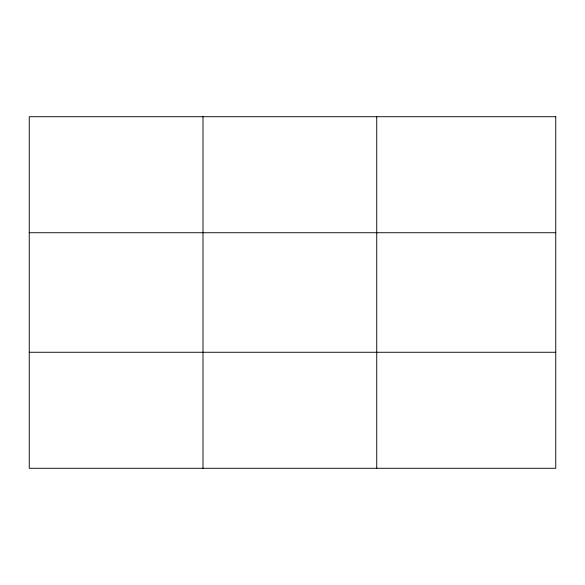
<?xml version="1.0" encoding="UTF-8"?>
<svg xmlns="http://www.w3.org/2000/svg" width="585" height="585" viewBox="0 0 585 585"><rect width="100%" height="100%" fill="white"/><g stroke="black" fill="none" stroke-linecap="round" stroke-linejoin="round"><path stroke-width="0.88" d="M202.995 468.278L202.995 116.722M376.74 468.278L376.74 116.722M29.25 232.735L555.75 232.735M29.25 352.265L555.75 352.265M555.75 116.722L555.75 468.278L29.25 468.278L29.25 116.722L555.75 116.722"/></g></svg>
